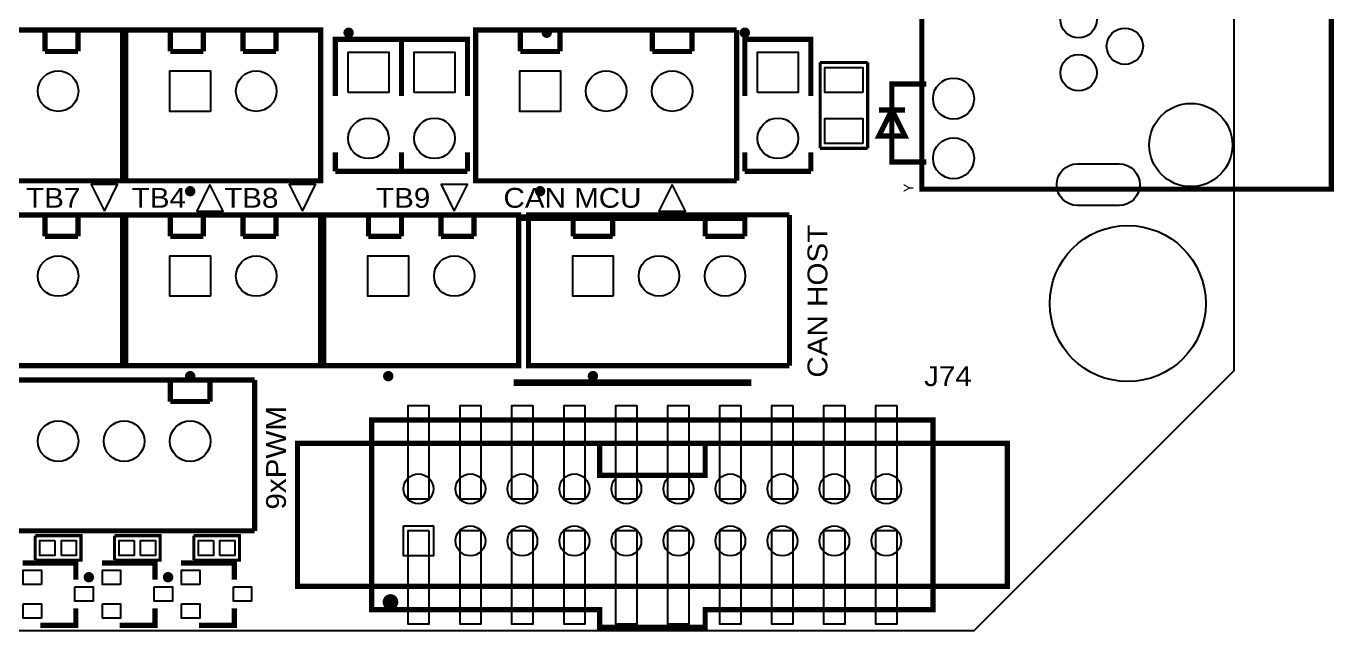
# Model space of a CAD drawing. Extents: x 27 to 210, y 6 to 115.
# Drawn here: x 159.3 to 209.6, y 5.7 to 29 of the extents above; entities that cross this region are included whole.
import ezdxf
from ezdxf.enums import TextEntityAlignment as Align

# ---------------------------------------------------------------- set-up
doc = ezdxf.new("R2010")
doc.units = 0
doc.header["$MEASUREMENT"] = 0
for name, color, linetype in [('BOTTOM', 132, 'CONTINUOUS'), ('OUTLINE', 7, 'CONTINUOUS'), ('SILKSCREEN_BOTTOM', 230, 'CONTINUOUS'), ('SILKSCREEN_TOP', 7, 'CONTINUOUS'), ('TOP', 1, 'CONTINUOUS')]:
    doc.layers.add(name, color=color, linetype=linetype)

msp = doc.modelspace()

# ---------------------------------------------------------------- linework, layer by layer
at = {"layer": 'BOTTOM'}
for points in [[(171.68622, 26.40076), (171.68622, 27.96032), (173.24578, 27.96032), (173.24578, 26.40076)], [(174.22622, 26.40076), (174.22622, 27.96032), (175.78578, 27.96032), (175.78578, 26.40076)], [(187.43422, 26.40076), (187.43422, 27.96032), (188.99378, 27.96032), (188.99378, 26.40076)], [(166.38778, 25.67686), (164.82822, 25.67686), (164.82822, 27.23642), (166.38778, 27.23642)], [(179.84978, 25.67686), (178.29022, 25.67686), (178.29022, 27.23642), (179.84978, 27.23642)], [(166.38778, 18.56486), (164.82822, 18.56486), (164.82822, 20.12442), (166.38778, 20.12442)], [(174.00778, 18.56486), (172.44822, 18.56486), (172.44822, 20.12442), (174.00778, 20.12442)], [(181.88178, 18.5674), (180.32222, 18.5674), (180.32222, 20.12696), (181.88178, 20.12696)], [(173.81347, 9.73455), (174.96409, 9.73455), (174.96409, 8.58393), (173.81347, 8.58393)]]:
    msp.add_lwpolyline(points, close=True, dxfattribs=at)
msp.add_lwpolyline([(199.74052, 23.6601), (201.34072, 23.6601, -1), (201.34072, 22.0599), (199.74052, 22.0599, -1)], format="xyb", close=True, dxfattribs=at)
for centre, radius in [((199.78116, 29.20492), 0.69977), ((201.5617, 28.18384), 0.69977), ((199.78116, 27.16276), 0.69977), ((160.528, 26.45664), 0.77978), ((168.148, 26.45664), 0.77978), ((181.61, 26.45664), 0.77978), ((184.15, 26.45664), 0.77978), ((194.97294, 26.16962), 0.78994), ((204.1017, 24.384), 1.6002), ((172.466, 24.64054), 0.77978), ((175.006, 24.64054), 0.77978), ((188.214, 24.64054), 0.77978), ((194.97294, 23.87346), 0.78994), ((201.676, 18.288), 2.99974), ((160.528, 19.34464), 0.77978), ((168.148, 19.34464), 0.77978), ((175.768, 19.34464), 0.77978), ((183.642, 19.34718), 0.77978), ((186.182, 19.34718), 0.77978), ((160.528, 12.99464), 0.77978), ((163.068, 12.99464), 0.77978), ((165.608, 12.99464), 0.77978), ((174.38878, 11.16076), 0.57531), ((176.38776, 11.16076), 0.57531), ((178.38674, 11.16076), 0.57531), ((180.38826, 11.16076), 0.57531), ((182.38724, 11.16076), 0.57531), ((184.38876, 11.16076), 0.57531), ((186.38774, 11.16076), 0.57531), ((188.38926, 11.16076), 0.57531), ((190.38824, 11.16076), 0.57531), ((192.38722, 11.16076), 0.57531), ((176.38776, 9.15924), 0.57531), ((178.38674, 9.15924), 0.57531), ((180.38826, 9.15924), 0.57531), ((182.38724, 9.15924), 0.57531), ((184.38876, 9.15924), 0.57531), ((186.38774, 9.15924), 0.57531), ((188.38926, 9.15924), 0.57531), ((190.38824, 9.15924), 0.57531), ((192.38722, 9.15924), 0.57531)]:
    msp.add_circle(centre, radius, dxfattribs=at)
at = {"layer": 'OUTLINE'}
for points in [[(205.75778, 15.69974), (195.7578, 5.69976), (127.85598, 5.69976), (127.3556, 6.20014), (127.3556, 7.59968, 0.999282), (124.1552, 7.59968), (124.1552, 6.20014), (123.65482, 5.69976), (35.75558, 5.69976), (26.75636, 14.69898), (26.75636, 105.69702), (35.75558, 114.69624), (123.65482, 114.69624), (124.1552, 114.19586), (124.1552, 112.79632, 0.999282), (127.3556, 112.79632), (127.3556, 114.19586), (127.85598, 114.69624), (195.7578, 114.69624), (205.75778, 104.69626)], [(127.3556, 114.19586), (127.85598, 114.69624), (195.7578, 114.69624), (205.75778, 104.69626), (205.75778, 15.69974), (195.7578, 5.69976), (127.85598, 5.69976), (127.3556, 6.20014), (127.3556, 7.59968, 0.999282), (124.1552, 7.59968), (124.1552, 6.20014), (123.65482, 5.69976), (35.75558, 5.69976), (26.75636, 14.69898), (26.75636, 105.69702), (35.75558, 114.69624), (123.65482, 114.69624), (124.1552, 114.19586), (124.1552, 112.79632, 0.999282), (127.3556, 112.79632)], [(124.1552, 6.20014), (123.65482, 5.69976), (35.75558, 5.69976), (26.75636, 14.69898), (26.75636, 105.69702), (35.75558, 114.69624), (123.65482, 114.69624), (124.1552, 114.19586), (124.1552, 112.79632, 0.999282), (127.3556, 112.79632), (127.3556, 114.19586), (127.85598, 114.69624), (195.7578, 114.69624), (205.75778, 104.69626), (205.75778, 15.69974), (195.7578, 5.69976), (127.85598, 5.69976), (127.3556, 6.20014), (127.3556, 7.59968, 0.999282), (124.1552, 7.59968)]]:
    msp.add_lwpolyline(points, format="xyb", close=True, dxfattribs=at)
at = {"layer": 'SILKSCREEN_BOTTOM', "const_width": 0.254}
for points in [[(186.944, 21.59), (178.308, 21.59)], [(187.198, 15.24), (178.054, 15.24)]]:
    msp.add_lwpolyline(points, dxfattribs=at)
at = {"layer": 'SILKSCREEN_TOP'}
for points in [[(124.1552, 6.20014), (123.65482, 5.69976), (35.75558, 5.69976), (26.75636, 14.69898), (26.75636, 105.69702), (35.75558, 114.69624), (123.65482, 114.69624), (124.1552, 114.19586), (124.1552, 112.79632, 0.999282), (127.3556, 112.79632), (127.3556, 114.19586), (127.85598, 114.69624), (195.7578, 114.69624), (205.75778, 104.69626), (205.75778, 15.69974), (195.7578, 5.69976), (127.85598, 5.69976), (127.3556, 6.20014), (127.3556, 7.59968, 0.999282), (124.1552, 7.59968)], [(127.3556, 114.19586), (127.85598, 114.69624), (195.7578, 114.69624), (205.75778, 104.69626), (205.75778, 15.69974), (195.7578, 5.69976), (127.85598, 5.69976), (127.3556, 6.20014), (127.3556, 7.59968, 0.999282), (124.1552, 7.59968), (124.1552, 6.20014), (123.65482, 5.69976), (35.75558, 5.69976), (26.75636, 14.69898), (26.75636, 105.69702), (35.75558, 114.69624), (123.65482, 114.69624), (124.1552, 114.19586), (124.1552, 112.79632, 0.999282), (127.3556, 112.79632)], [(205.75778, 15.69974), (195.7578, 5.69976), (127.85598, 5.69976), (127.3556, 6.20014), (127.3556, 7.59968, 0.999282), (124.1552, 7.59968), (124.1552, 6.20014), (123.65482, 5.69976), (35.75558, 5.69976), (26.75636, 14.69898), (26.75636, 105.69702), (35.75558, 114.69624), (123.65482, 114.69624), (124.1552, 114.19586), (124.1552, 112.79632, 0.999282), (127.3556, 112.79632), (127.3556, 114.19586), (127.85598, 114.69624), (195.7578, 114.69624), (205.75778, 104.69626)]]:
    msp.add_lwpolyline(points, format="xyb", close=True, dxfattribs=at)
for points, const_width in [([(209.50174, 22.68474), (193.7512, 22.68474), (193.7512, 38.78326), (209.50174, 38.78326), (209.50174, 22.68474)], 0.20066), ([(158.86684, 23.00732), (163.00704, 23.00732), (163.00704, 28.80614), (158.86684, 28.80614)], 0.20066), ([(160.02, 27.98064), (160.02, 28.80614)], 0.20066), ([(161.29, 28.80614), (161.29, 27.98064)], 0.20066), ([(166.48684, 23.00732), (163.12896, 23.00732), (163.12896, 28.80614), (166.48684, 28.80614)], 0.20066), ([(164.846, 27.98064), (164.846, 28.80614)], 0.20066), ([(166.116, 28.80614), (166.116, 27.98064)], 0.20066), ([(166.48684, 23.00732), (170.62704, 23.00732), (170.62704, 28.80614), (166.48684, 28.80614)], 0.20066), ([(167.64, 27.98064), (167.64, 28.80614)], 0.20066), ([(168.91, 28.80614), (168.91, 27.98064)], 0.20066), ([(179.94884, 23.00732), (176.59096, 23.00732), (176.59096, 28.80614), (179.94884, 28.80614)], 0.20066), ([(186.62904, 28.80614), (177.40884, 28.80614)], 0.20066), ([(178.308, 27.98064), (178.308, 28.80614)], 0.20066), ([(179.832, 28.80614), (179.832, 27.98064)], 0.20066), ([(183.388, 27.98064), (183.388, 28.80614)], 0.20066), ([(184.912, 28.80614), (184.912, 27.98064)], 0.20066), ([(186.62904, 23.00732), (186.62904, 28.80614)], 0.20066), ([(171.196, 26.27122), (171.196, 28.45054), (173.736, 28.45054), (173.736, 26.27122)], 0.20066), ([(173.736, 26.27122), (173.736, 28.45054), (176.276, 28.45054), (176.276, 26.27122)], 0.20066), ([(186.944, 26.27122), (186.944, 28.45054), (189.484, 28.45054), (189.484, 26.27122)], 0.20066), ([(161.29, 27.98064), (160.02, 27.98064)], 0.20066), ([(166.116, 27.98064), (164.846, 27.98064)], 0.20066), ([(168.91, 27.98064), (167.64, 27.98064)], 0.20066), ([(179.832, 27.98064), (178.308, 27.98064)], 0.20066), ([(184.912, 27.98064), (183.388, 27.98064)], 0.20066), ([(189.8396, 27.559), (191.6684, 27.559)], 0.11938), ([(189.8396, 24.257), (189.8396, 27.559)], 0.11938), ([(191.6684, 27.559), (191.6684, 24.257)], 0.11938), ([(193.93154, 23.73376), (192.60058, 23.73376), (192.60058, 26.7335), (193.93154, 26.7335)], 0.20066), ([(192.60058, 25.73274), (193.10096, 24.73452), (192.10274, 24.73452), (192.60058, 25.73274)], 0.20066), ([(193.10096, 25.73274), (192.10274, 25.73274)], 0.20066), ([(171.196, 24.09952), (171.196, 23.37054)], 0.20066), ([(173.736, 24.09952), (173.736, 23.37054)], 0.20066), ([(173.736, 23.37054), (173.736, 24.09952)], 0.20066), ([(176.276, 23.37054), (176.276, 24.09952)], 0.20066), ([(186.944, 24.09952), (186.944, 23.37054)], 0.20066), ([(189.484, 23.37054), (189.484, 24.09952)], 0.20066), ([(191.6684, 24.257), (189.8396, 24.257)], 0.11938), ([(171.196, 23.37054), (173.736, 23.37054)], 0.20066), ([(173.736, 23.37054), (176.276, 23.37054)], 0.20066), ([(186.944, 23.37054), (189.484, 23.37054)], 0.20066), ([(179.94884, 23.00732), (186.62904, 23.00732)], 0.20066), ([(158.86684, 15.89532), (163.00704, 15.89532), (163.00704, 21.69414), (158.86684, 21.69414)], 0.20066), ([(160.02, 20.86864), (160.02, 21.69414)], 0.20066), ([(161.29, 21.69414), (161.29, 20.86864)], 0.20066), ([(166.48684, 15.89532), (163.12896, 15.89532), (163.12896, 21.69414), (166.48684, 21.69414)], 0.20066), ([(164.846, 20.86864), (164.846, 21.69414)], 0.20066), ([(166.116, 21.69414), (166.116, 20.86864)], 0.20066), ([(166.48684, 15.89532), (170.62704, 15.89532), (170.62704, 21.69414), (166.48684, 21.69414)], 0.20066), ([(167.64, 20.86864), (167.64, 21.69414)], 0.20066), ([(168.91, 21.69414), (168.91, 20.86864)], 0.20066), ([(174.10684, 15.89532), (170.74896, 15.89532), (170.74896, 21.69414), (174.10684, 21.69414)], 0.20066), ([(172.466, 20.86864), (172.466, 21.69414)], 0.20066), ([(173.736, 21.69414), (173.736, 20.86864)], 0.20066), ([(174.10684, 15.89532), (178.24704, 15.89532), (178.24704, 21.69414), (174.10684, 21.69414)], 0.20066), ([(175.26, 20.86864), (175.26, 21.69414)], 0.20066), ([(176.53, 21.69414), (176.53, 20.86864)], 0.20066), ([(181.98084, 15.89786), (178.62296, 15.89786), (178.62296, 21.69668), (181.98084, 21.69668)], 0.20066), ([(188.66104, 21.69668), (179.44084, 21.69668)], 0.20066), ([(180.34, 20.87118), (180.34, 21.69668)], 0.20066), ([(181.864, 21.69668), (181.864, 20.87118)], 0.20066), ([(185.42, 20.87118), (185.42, 21.69668)], 0.20066), ([(186.944, 21.69668), (186.944, 20.87118)], 0.20066), ([(188.66104, 15.89786), (188.66104, 21.69668)], 0.20066), ([(161.29, 20.86864), (160.02, 20.86864)], 0.20066), ([(166.116, 20.86864), (164.846, 20.86864)], 0.20066), ([(168.91, 20.86864), (167.64, 20.86864)], 0.20066), ([(173.736, 20.86864), (172.466, 20.86864)], 0.20066), ([(176.53, 20.86864), (175.26, 20.86864)], 0.20066), ([(181.864, 20.87118), (180.34, 20.87118)], 0.20066), ([(186.944, 20.87118), (185.42, 20.87118)], 0.20066), ([(181.98084, 15.89786), (188.66104, 15.89786)], 0.20066), ([(168.08704, 15.34414), (146.16684, 15.34414)], 0.20066), ([(164.846, 14.51864), (164.846, 15.34414)], 0.20066), ([(166.37, 15.34414), (166.37, 14.51864)], 0.20066), ([(168.08704, 9.54532), (168.08704, 15.34414)], 0.20066), ([(166.37, 14.51864), (164.846, 14.51864)], 0.20066), ([(193.26352, 13.80998), (172.593, 13.80998), (172.593, 6.51002), (181.356, 6.51002), (181.356, 5.842), (185.42, 5.842), (185.42, 6.51002), (194.183, 6.51002), (194.183, 13.80998), (193.26352, 13.80998)], 0.20066), ([(197.03796, 12.91082), (197.03796, 7.40918), (169.73804, 7.40918), (169.73804, 12.91082), (197.03796, 12.91082)], 0.20066), ([(185.42, 12.954), (185.42, 11.684), (181.356, 11.684), (181.356, 12.954)], 0.20066), ([(143.62684, 9.54532), (168.08704, 9.54532)], 0.20066), ([(159.64916, 9.3599), (159.64916, 8.4201)], 0.11938), ([(159.64916, 9.3599), (161.40684, 9.3599), (161.40684, 8.4201), (159.64916, 8.4201)], 0.11938), ([(162.69716, 9.3599), (162.69716, 8.4201)], 0.11938), ([(162.69716, 9.3599), (164.45484, 9.3599), (164.45484, 8.4201), (162.69716, 8.4201)], 0.11938), ([(165.74516, 9.3599), (165.74516, 8.4201)], 0.11938), ([(165.74516, 9.3599), (167.50284, 9.3599), (167.50284, 8.4201), (165.74516, 8.4201)], 0.11938), ([(159.16402, 8.31088), (161.20872, 8.31088), (161.20872, 7.66318)], 0.20066), ([(162.21202, 8.31088), (164.25672, 8.31088), (164.25672, 7.66318)], 0.20066), ([(165.26002, 8.31088), (167.30472, 8.31088), (167.30472, 7.66318)], 0.20066), ([(159.84728, 5.91312), (161.20872, 5.91312), (161.20872, 6.56082)], 0.20066), ([(162.89528, 5.91312), (164.25672, 5.91312), (164.25672, 6.56082)], 0.20066), ([(165.94328, 5.91312), (167.30472, 5.91312), (167.30472, 6.56082)], 0.20066)]:
    msp.add_lwpolyline(points, dxfattribs=dict(at, const_width=const_width))
for points, const_width in [([(171.80306, 28.702, 0.993661), (171.60494, 28.70454, 1.006379), (171.80306, 28.702)], 0.20066), ([(179.42306, 28.702, 0.993661), (179.22494, 28.70454, 1.006379), (179.42306, 28.702)], 0.20066), ([(187.04306, 28.702, 0.993661), (186.84494, 28.70454, 1.006379), (187.04306, 28.702)], 0.20066), ([(165.70706, 22.606, 0.993661), (165.50894, 22.60854, 1.006379), (165.70706, 22.606)], 0.20066), ([(179.16906, 22.606, 0.993661), (178.97094, 22.60854, 1.006379), (179.16906, 22.606)], 0.20066), ([(165.70706, 15.494, 0.993661), (165.50894, 15.49654, 1.006379), (165.70706, 15.494)], 0.20066), ([(173.32706, 15.494, 0.993661), (173.12894, 15.49654, 1.006379), (173.32706, 15.494)], 0.20066), ([(181.20106, 15.49654, 0.993661), (181.00294, 15.49908, 1.006379), (181.20106, 15.49654)], 0.20066), ([(161.8107, 7.76224, 0.997611), (161.61004, 7.76224, 1.002395), (161.8107, 7.76224)], 0.20066), ([(164.8587, 7.76224, 0.997611), (164.65804, 7.76224, 1.002395), (164.8587, 7.76224)], 0.20066), ([(173.46422, 6.80974, 1.001722), (173.16196, 6.80974, 0.998281), (173.46422, 6.80974)], 0.29972)]:
    msp.add_lwpolyline(points, format="xyb", dxfattribs=dict(at, const_width=const_width))
for points in [[(162.306, 21.844), (162.814, 22.86), (161.798, 22.86)], [(166.37, 22.86), (165.862, 21.844), (166.878, 21.844)], [(169.926, 21.844), (170.434, 22.86), (169.418, 22.86)], [(175.768, 21.844), (176.276, 22.86), (175.26, 22.86)], [(184.15, 22.86), (183.642, 21.844), (184.658, 21.844)]]:
    msp.add_lwpolyline(points, close=True, dxfattribs=at)
at = {"layer": 'TOP'}
for points in [[(171.68622, 26.40076), (171.68622, 27.96032), (173.24578, 27.96032), (173.24578, 26.40076)], [(174.22622, 26.40076), (174.22622, 27.96032), (175.78578, 27.96032), (175.78578, 26.40076)], [(187.43422, 26.40076), (187.43422, 27.96032), (188.99378, 27.96032), (188.99378, 26.40076)], [(166.38778, 25.67686), (164.82822, 25.67686), (164.82822, 27.23642), (166.38778, 27.23642)], [(179.84978, 25.67686), (178.29022, 25.67686), (178.29022, 27.23642), (179.84978, 27.23642)], [(191.48933, 26.40838), (190.01867, 26.40838), (190.01867, 27.3685), (191.48933, 27.3685)], [(191.48933, 24.4475), (190.01867, 24.4475), (190.01867, 25.40762), (191.48933, 25.40762)], [(166.38778, 18.56486), (164.82822, 18.56486), (164.82822, 20.12442), (166.38778, 20.12442)], [(174.00778, 18.56486), (172.44822, 18.56486), (172.44822, 20.12442), (174.00778, 20.12442)], [(181.88178, 18.5674), (180.32222, 18.5674), (180.32222, 20.12696), (181.88178, 20.12696)], [(174.78883, 14.35989), (174.78883, 10.76071), (173.98873, 10.76071), (173.98873, 14.35989)], [(176.78781, 14.35989), (176.78781, 10.76071), (175.98771, 10.76071), (175.98771, 14.35989)], [(178.78679, 14.35989), (178.78679, 10.76071), (177.98669, 10.76071), (177.98669, 14.35989)], [(180.78831, 14.35989), (180.78831, 10.76071), (179.98821, 10.76071), (179.98821, 14.35989)], [(182.78729, 14.35989), (182.78729, 10.76071), (181.98719, 10.76071), (181.98719, 14.35989)], [(184.78881, 14.35989), (184.78881, 10.76071), (183.98871, 10.76071), (183.98871, 14.35989)], [(186.78779, 14.35989), (186.78779, 10.76071), (185.98769, 10.76071), (185.98769, 14.35989)], [(188.78931, 14.35989), (188.78931, 10.76071), (187.98921, 10.76071), (187.98921, 14.35989)], [(190.78829, 14.35989), (190.78829, 10.76071), (189.98819, 10.76071), (189.98819, 14.35989)], [(192.78727, 14.35989), (192.78727, 10.76071), (191.98717, 10.76071), (191.98717, 14.35989)], [(173.81347, 9.73455), (174.96409, 9.73455), (174.96409, 8.58393), (173.81347, 8.58393)], [(174.78883, 9.55929), (174.78883, 5.96011), (173.98873, 5.96011), (173.98873, 9.55929)], [(176.78781, 9.55929), (176.78781, 5.96011), (175.98771, 5.96011), (175.98771, 9.55929)], [(178.78679, 9.55929), (178.78679, 5.96011), (177.98669, 5.96011), (177.98669, 9.55929)], [(180.78831, 9.55929), (180.78831, 5.96011), (179.98821, 5.96011), (179.98821, 9.55929)], [(182.78729, 9.55929), (182.78729, 5.96011), (181.98719, 5.96011), (181.98719, 9.55929)], [(184.78881, 9.55929), (184.78881, 5.96011), (183.98871, 5.96011), (183.98871, 9.55929)], [(186.78779, 9.55929), (186.78779, 5.96011), (185.98769, 5.96011), (185.98769, 9.55929)], [(188.78931, 9.55929), (188.78931, 5.96011), (187.98921, 5.96011), (187.98921, 9.55929)], [(190.78829, 9.55929), (190.78829, 5.96011), (189.98819, 5.96011), (189.98819, 9.55929)], [(192.78727, 9.55929), (192.78727, 5.96011), (191.98717, 5.96011), (191.98717, 9.55929)], [(160.40354, 9.17956), (160.40354, 8.60044), (159.8295, 8.60044), (159.8295, 9.17956)], [(160.65246, 8.60044), (160.65246, 9.17956), (161.2265, 9.17956), (161.2265, 8.60044)], [(163.45154, 9.17956), (163.45154, 8.60044), (162.8775, 8.60044), (162.8775, 9.17956)], [(163.70046, 8.60044), (163.70046, 9.17956), (164.2745, 9.17956), (164.2745, 8.60044)], [(166.49954, 9.17956), (166.49954, 8.60044), (165.9255, 8.60044), (165.9255, 9.17956)], [(166.74846, 8.60044), (166.74846, 9.17956), (167.3225, 9.17956), (167.3225, 8.60044)], [(159.88284, 7.48665), (159.1818, 7.48665), (159.1818, 8.03783), (159.88284, 8.03783)], [(162.93084, 7.48665), (162.2298, 7.48665), (162.2298, 8.03783), (162.93084, 8.03783)], [(165.97884, 7.48665), (165.2778, 7.48665), (165.2778, 8.03783), (165.97884, 8.03783)], [(161.17316, 7.38759), (161.8742, 7.38759), (161.8742, 6.83641), (161.17316, 6.83641)], [(164.22116, 7.38759), (164.9222, 7.38759), (164.9222, 6.83641), (164.22116, 6.83641)], [(167.26916, 7.38759), (167.9702, 7.38759), (167.9702, 6.83641), (167.26916, 6.83641)], [(159.1818, 6.73735), (159.88284, 6.73735), (159.88284, 6.18617), (159.1818, 6.18617)], [(162.2298, 6.73735), (162.93084, 6.73735), (162.93084, 6.18617), (162.2298, 6.18617)], [(165.2778, 6.73735), (165.97884, 6.73735), (165.97884, 6.18617), (165.2778, 6.18617)]]:
    msp.add_lwpolyline(points, close=True, dxfattribs=at)
msp.add_lwpolyline([(199.74052, 23.6601), (201.34072, 23.6601, -1), (201.34072, 22.0599), (199.74052, 22.0599, -1)], format="xyb", close=True, dxfattribs=at)
for centre, radius in [((199.78116, 29.20492), 0.69977), ((201.5617, 28.18384), 0.69977), ((199.78116, 27.16276), 0.69977), ((160.528, 26.45664), 0.77978), ((168.148, 26.45664), 0.77978), ((181.61, 26.45664), 0.77978), ((184.15, 26.45664), 0.77978), ((194.97294, 26.16962), 0.78994), ((204.1017, 24.384), 1.6002), ((172.466, 24.64054), 0.77978), ((175.006, 24.64054), 0.77978), ((188.214, 24.64054), 0.77978), ((194.97294, 23.87346), 0.78994), ((201.676, 18.288), 2.99974), ((160.528, 19.34464), 0.77978), ((168.148, 19.34464), 0.77978), ((175.768, 19.34464), 0.77978), ((183.642, 19.34718), 0.77978), ((186.182, 19.34718), 0.77978), ((160.528, 12.99464), 0.77978), ((163.068, 12.99464), 0.77978), ((165.608, 12.99464), 0.77978), ((174.38878, 11.16076), 0.57531), ((176.38776, 11.16076), 0.57531), ((178.38674, 11.16076), 0.57531), ((180.38826, 11.16076), 0.57531), ((182.38724, 11.16076), 0.57531), ((184.38876, 11.16076), 0.57531), ((186.38774, 11.16076), 0.57531), ((188.38926, 11.16076), 0.57531), ((190.38824, 11.16076), 0.57531), ((192.38722, 11.16076), 0.57531), ((176.38776, 9.15924), 0.57531), ((178.38674, 9.15924), 0.57531), ((180.38826, 9.15924), 0.57531), ((182.38724, 9.15924), 0.57531), ((184.38876, 9.15924), 0.57531), ((186.38774, 9.15924), 0.57531), ((188.38926, 9.15924), 0.57531), ((190.38824, 9.15924), 0.57531), ((192.38722, 9.15924), 0.57531)]:
    msp.add_circle(centre, radius, dxfattribs=at)

# ---------------------------------------------------------------- texts
at = {"layer": 'SILKSCREEN_TOP', "width": 1.116667}
for s, p in [('TB7', (159.2961, 21.971)), ('TB4', (163.3601, 21.971)), ('TB8', (166.9161, 21.971)), ('TB9', (172.7581, 21.971)), ('CAN MCU', (177.6603, 21.971)), ('J74', (193.8401, 15.113))]:
    msp.add_text(s, height=0.762, dxfattribs=at).set_placement(p)
at = {"layer": 'SILKSCREEN_TOP'}
msp.add_text('Y', height=0.381, rotation=90, dxfattribs=at).set_placement((193.43116, 22.733), align=Align.CENTER)
at = {"layer": 'SILKSCREEN_TOP', "width": 1.116667}
for s, p in [('CAN HOST', (190.119, 15.43812)), ('9xPWM', (169.291, 10.3632))]:
    msp.add_text(s, height=0.762, rotation=90, dxfattribs=at).set_placement(p)

doc.saveas('drawing.dxf')
